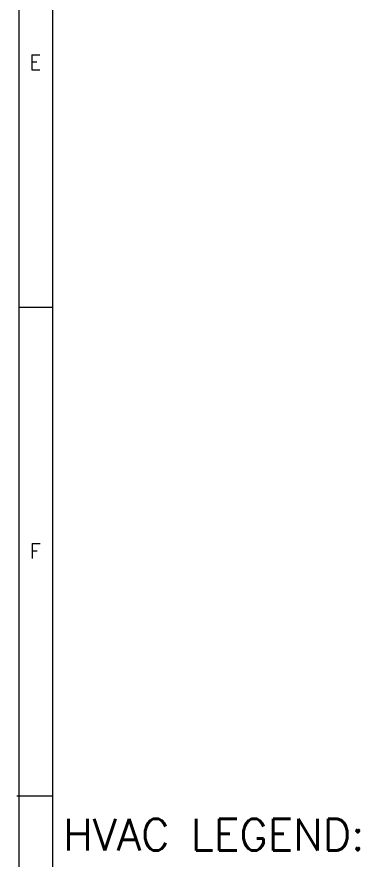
# Model space of a CAD drawing. Extents: x 2982526 to 3135339, y -1389320 to -1338265.
# Drawn here: x 3073394 to 3077127, y -1379361 to -1370167 of the extents above; entities that cross this region are included whole.
import ezdxf
from ezdxf.enums import TextEntityAlignment as Align

# ---------------------------------------------------------------- set-up
doc = ezdxf.new("R2010")
doc.units = 0
doc.header["$MEASUREMENT"] = 0
doc.linetypes.add('CONTINU', pattern=[0])
doc.layers.add('MEP_HVAC_TEXT', color=7, linetype='Continuous')
doc.layers.add('TITLE', color=7, linetype='Continuous')
doc.styles.add('ROMANS', font='romans.shx')

# ---------------------------------------------------------------- blocks, each defined once
blk = doc.blocks.new('A$C1BA14061')
at = {"layer": 'TITLE', "color": 7}
blk.add_line((0, -140464), (0, 0), dxfattribs=at)
at = {"layer": 'TITLE'}
blk.add_line((1204, -139174), (1204, -1290), dxfattribs=at)
at = {"layer": 'TITLE', "color": 0}
for p, q in [((0, -87790), (1204, -87790)), ((-86, -105348), (1204, -105348))]:
    blk.add_line(p, q, dxfattribs=at)
at = {"layer": 'TITLE', "color": 0, "style": 'ROMANS', "width": 1}
for s, p in [('E', (573, -78997)), ('F', (573, -96555))]:
    blk.add_text(s, height=535, dxfattribs=at).set_placement(p, align=Align.MIDDLE)

msp = doc.modelspace()

# ---------------------------------------------------------------- block references
at = {"layer": 'TITLE', "lineweight": 0, "xscale": 0.3035552556082519, "yscale": 0.3035553943041123, "zscale": 0.3035553665695551}
msp.add_blockref('A$C1BA14061', (3073419.6, -1346682), dxfattribs=at)

# ---------------------------------------------------------------- texts
at = {"layer": 'MEP_HVAC_TEXT', "linetype": 'CONTINU', "lineweight": 0, "insert": (3073898, -1378912.4), "char_height": 342.438, "width": 8178.997, "attachment_point": 1}
msp.add_mtext('{\\Fromans|c0;\\C256;HVAC LEGEND:}', dxfattribs=at)

doc.saveas('drawing.dxf')
